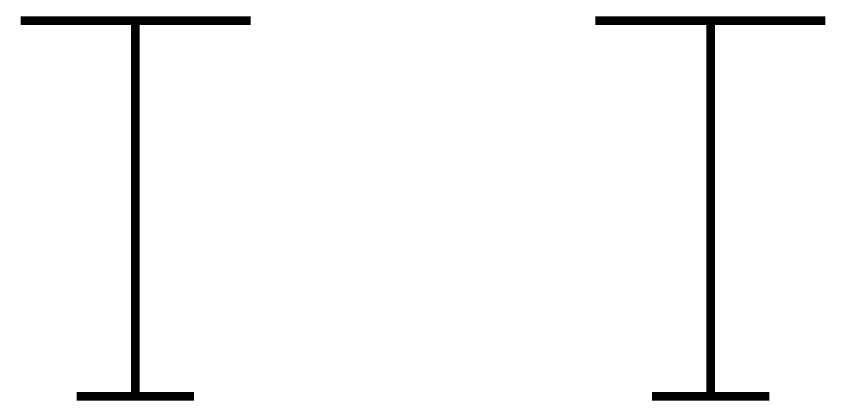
# Model space of a CAD drawing. Header units: millimetres. Extents: x 0 to 841, y 0 to 594.
# Drawn here: x 418.87 to 447.15, y 169.76 to 183.14 of the extents above; entities that cross this region are included whole.
import ezdxf

# ---------------------------------------------------------------- set-up
doc = ezdxf.new("R2010")
doc.units = ezdxf.units.MM
doc.layers.add('Sheet', color=255, linetype='Continuous')

msp = doc.modelspace()

# ---------------------------------------------------------------- linework, layer by layer
at = {"layer": 'Sheet', "color": 18, "true_color": 0x000000, "const_width": 0.3}
for points in [[(419.022, 182.993), (427.019, 182.993)], [(427.019, 182.993), (423.009, 182.993)], [(423.009, 182.993), (423.009, 182.5)], [(439.003, 182.993), (447, 182.993)], [(447, 182.993), (443.012, 182.993)], [(443.012, 182.993), (443.012, 182.5)], [(423.009, 182.5), (423.009, 179.992)], [(443.012, 182.5), (443.012, 179.992)], [(423.009, 174.997), (423.009, 179.992)], [(443.012, 174.997), (443.012, 179.992)], [(423.009, 174.997), (423.009, 169.913)], [(443.012, 174.997), (443.012, 169.913)], [(420.97, 169.913), (425.047, 169.913)], [(440.974, 169.913), (445.051, 169.913)]]:
    msp.add_lwpolyline(points, dxfattribs=at)

doc.saveas('drawing.dxf')
